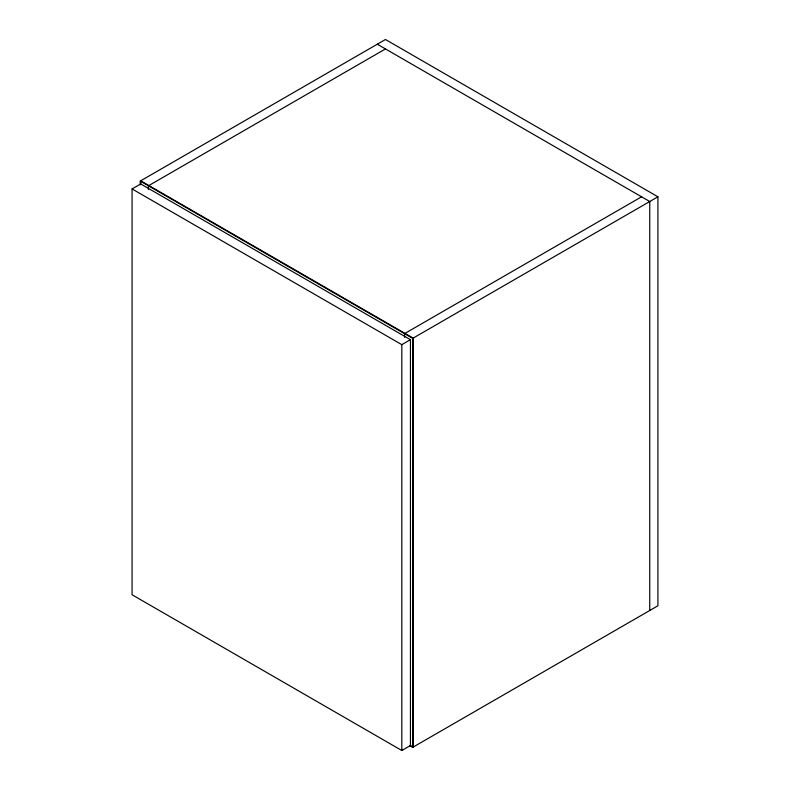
<?xml version="1.0" encoding="UTF-8"?>
<svg xmlns="http://www.w3.org/2000/svg" width="790" height="790" viewBox="0 0 790 790"><rect width="100%" height="100%" fill="white"/><g stroke="black" fill="none" stroke-linecap="round" stroke-linejoin="round"><path stroke-width="1.19" d="M140.255 184.761L140.255 181.068L385.461 39.5L657.922 196.799L657.922 605.782L412.706 747.35L409.645 745.582M132.078 188.938L140.709 183.952L410.435 339.68L410.435 745.523L401.814 750.5L132.078 594.771L132.078 188.938L401.814 344.657L410.435 339.68M385.461 48.941L148.431 185.788L148.431 189.482M641.569 196.799L404.539 333.647L404.539 337.35M140.255 181.068L412.706 338.367L657.922 196.799M377.294 44.22L649.745 201.519L649.745 610.502M410.099 745.326L413.16 747.093L413.16 338.11L140.709 180.811L140.709 184.505M412.706 338.367L412.706 747.35M401.814 344.657L401.814 750.5"/></g></svg>
